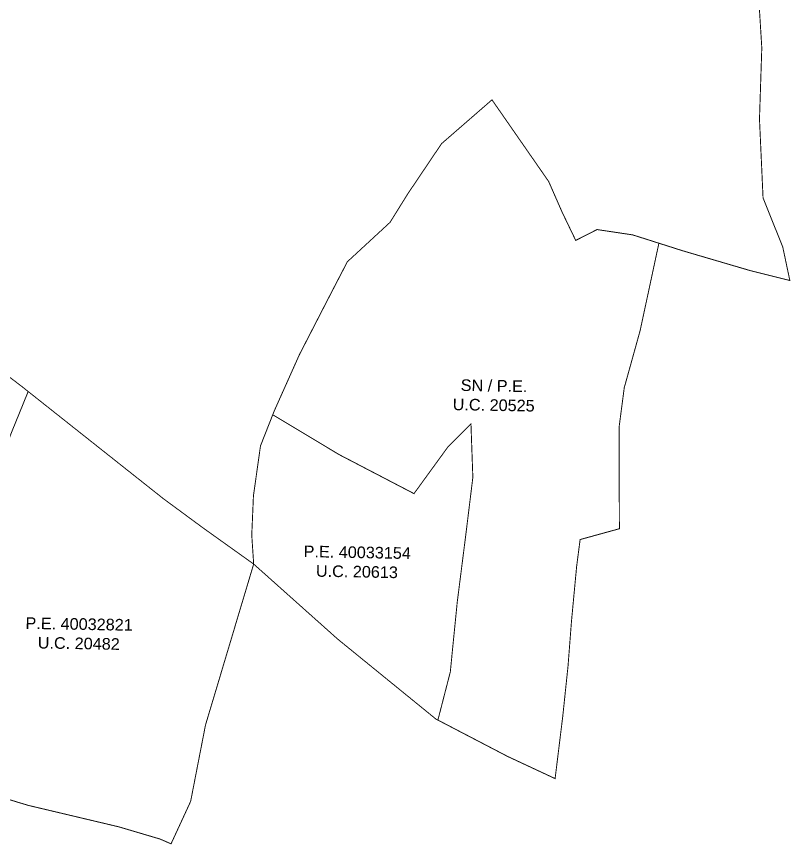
# Model space of a CAD drawing. Header units: metres. Extents: x 561401 to 594056, y 8460144 to 8508504.
# Drawn here: x 587074.4 to 587241.2, y 8503166.3 to 8503344.6 of the extents above; entities that cross this region are included whole.
import ezdxf

# ---------------------------------------------------------------- set-up
doc = ezdxf.new("R2010")
doc.units = ezdxf.units.M
for name, color, linetype in [('1.2. AFECTADOS BASE GRAFICA GORE', 76, 'Continuous'), ('1.2. BASE GRAFICA GORE', 76, 'Continuous'), ('1.2. BASE GRAFICA SUNARP', 150, 'Continuous'), ('1.3 ETIQUETA P.E. Y U.C.', 1, 'Continuous')]:
    doc.layers.add(name, color=color, linetype=linetype)
doc.styles.add('Arial', font='arial.ttf', dxfattribs={"height": 1})

msp = doc.modelspace()

# ---------------------------------------------------------------- linework, layer by layer
at = {"layer": '1.2. AFECTADOS BASE GRAFICA GORE', "color": 64, "linetype": 'Continuous', "lineweight": -3, "const_width": 0.2}
msp.add_lwpolyline([(587047.24, 8503286.43), (587075.63, 8503264.92), (587076.93, 8503263.88), (587106.11, 8503240.76), (587114.79, 8503234.37), (587125.51, 8503226.72), (587125.1, 8503232.95), (587125.46, 8503241.41), (587126.98, 8503252.18), (587129.62, 8503258.88), (587130.02, 8503259.87), (587135.36, 8503271.81), (587141.5, 8503283.74), (587145.69, 8503291.82), (587154.89, 8503300.31), (587158.73, 8503306.48), (587165.99, 8503317.26), (587176.85, 8503326.7), (587189.07, 8503309.1), (587191.95, 8503302.53), (587194.89, 8503296.42), (587199.48, 8503298.76), (587207.17, 8503297.61), (587212.81, 8503295.82), (587217.97, 8503294.18), (587232.52, 8503289.91), (587241.02, 8503287.79), (587239.49, 8503295.02), (587235.25, 8503305.56), (587234.48, 8503322.56), (587234.98, 8503337.89), (587233.97, 8503354.24)], dxfattribs=at)
at = {"layer": '1.2. BASE GRAFICA GORE', "color": 64, "linetype": 'Continuous', "lineweight": -3, "const_width": 0.2}
for points in [[(587129.62, 8503258.88), (587143.89, 8503250.31), (587160.05, 8503241.89), (587167.33, 8503251.91), (587172.32, 8503256.93), (587172.73, 8503245.39), (587171.22, 8503233.09), (587169.36, 8503218.47), (587167.87, 8503203.48), (587165.2, 8503193.12), (587180.22, 8503185.29), (587190.45, 8503180.52), (587192.1, 8503193.93), (587193.23, 8503204.71), (587193.97, 8503214.32), (587195.09, 8503226.23), (587195.84, 8503232), (587204.3, 8503234.33), (587204.28, 8503239.71), (587204.26, 8503245.48), (587204.24, 8503252.02), (587204.24, 8503256.25), (587205.35, 8503264.71), (587208.77, 8503277.01), (587212.81, 8503295.82), (587207.17, 8503297.61), (587199.48, 8503298.76), (587194.89, 8503296.42), (587191.95, 8503302.53), (587189.07, 8503309.1), (587176.85, 8503326.7), (587165.99, 8503317.26), (587158.73, 8503306.48), (587154.89, 8503300.31), (587145.69, 8503291.82), (587141.5, 8503283.74), (587135.36, 8503271.81), (587130.02, 8503259.87), (587129.62, 8503258.88)], [(587013.68, 8503184.29), (587017.98, 8503185.08), (587036.62, 8503183.83), (587050.22, 8503181.69), (587053.06, 8503192.2), (587056.39, 8503203.14), (587059.09, 8503209.76), (587062.59, 8503220.94), (587066.57, 8503234.21), (587069.73, 8503244.09), (587073.03, 8503254.3), (587076.93, 8503263.88), (587075.63, 8503264.92), (587047.24, 8503286.43), (587033.35, 8503261.12), (587025.62, 8503245.77), (587025.33, 8503238.11), (587024.96, 8503227.77), (587022.29, 8503216.9), (587017.29, 8503201.01), (587013.68, 8503184.29)]]:
    msp.add_lwpolyline(points, close=True, dxfattribs=at)
at = {"layer": '1.2. BASE GRAFICA SUNARP', "color": 64, "linetype": 'Continuous', "lineweight": -3, "const_width": 0.2}
for points in [[(587050.22, 8503181.69), (587058.03, 8503180.47), (587076.95, 8503174.75), (587096.49, 8503170.12), (587105.34, 8503167.5), (587107.71, 8503166.47), (587108.97, 8503169.19), (587111.93, 8503175.61), (587115.13, 8503192.05), (587125.51, 8503226.72), (587114.79, 8503234.37), (587106.11, 8503240.76), (587076.93, 8503263.88), (587073.03, 8503254.3), (587069.73, 8503244.09), (587066.57, 8503234.21), (587062.59, 8503220.94), (587059.09, 8503209.76), (587056.39, 8503203.14), (587053.06, 8503192.2), (587050.22, 8503181.69)], [(587125.1, 8503232.95), (587125.51, 8503226.72), (587143.61, 8503210.56), (587164.81, 8503193.31), (587165.2, 8503193.12), (587167.87, 8503203.48), (587169.36, 8503218.47), (587171.22, 8503233.09), (587172.73, 8503245.39), (587172.32, 8503256.93), (587167.33, 8503251.91), (587160.05, 8503241.89), (587143.89, 8503250.31), (587129.62, 8503258.88), (587126.98, 8503252.18), (587125.46, 8503241.41), (587125.1, 8503232.95)]]:
    msp.add_lwpolyline(points, close=True, dxfattribs=at)

# ---------------------------------------------------------------- texts
at = {"layer": '1.3 ETIQUETA P.E. Y U.C.', "color": 1, "char_height": 2.5, "attachment_point": 5, "rotation": 358.9623, "style": 'Arial'}
for s, insert in [('SN / P.E.\\PU.C. 20525', (587177.26, 8503263.03)), ('P.E. 40033154\\PU.C. 20613', (587147.79, 8503227.16)), ('P.E. 40032821\\PU.C. 20482', (587087.87, 8503211.71))]:
    msp.add_mtext(s, dxfattribs=dict(at, insert=insert))

doc.saveas('drawing.dxf')
